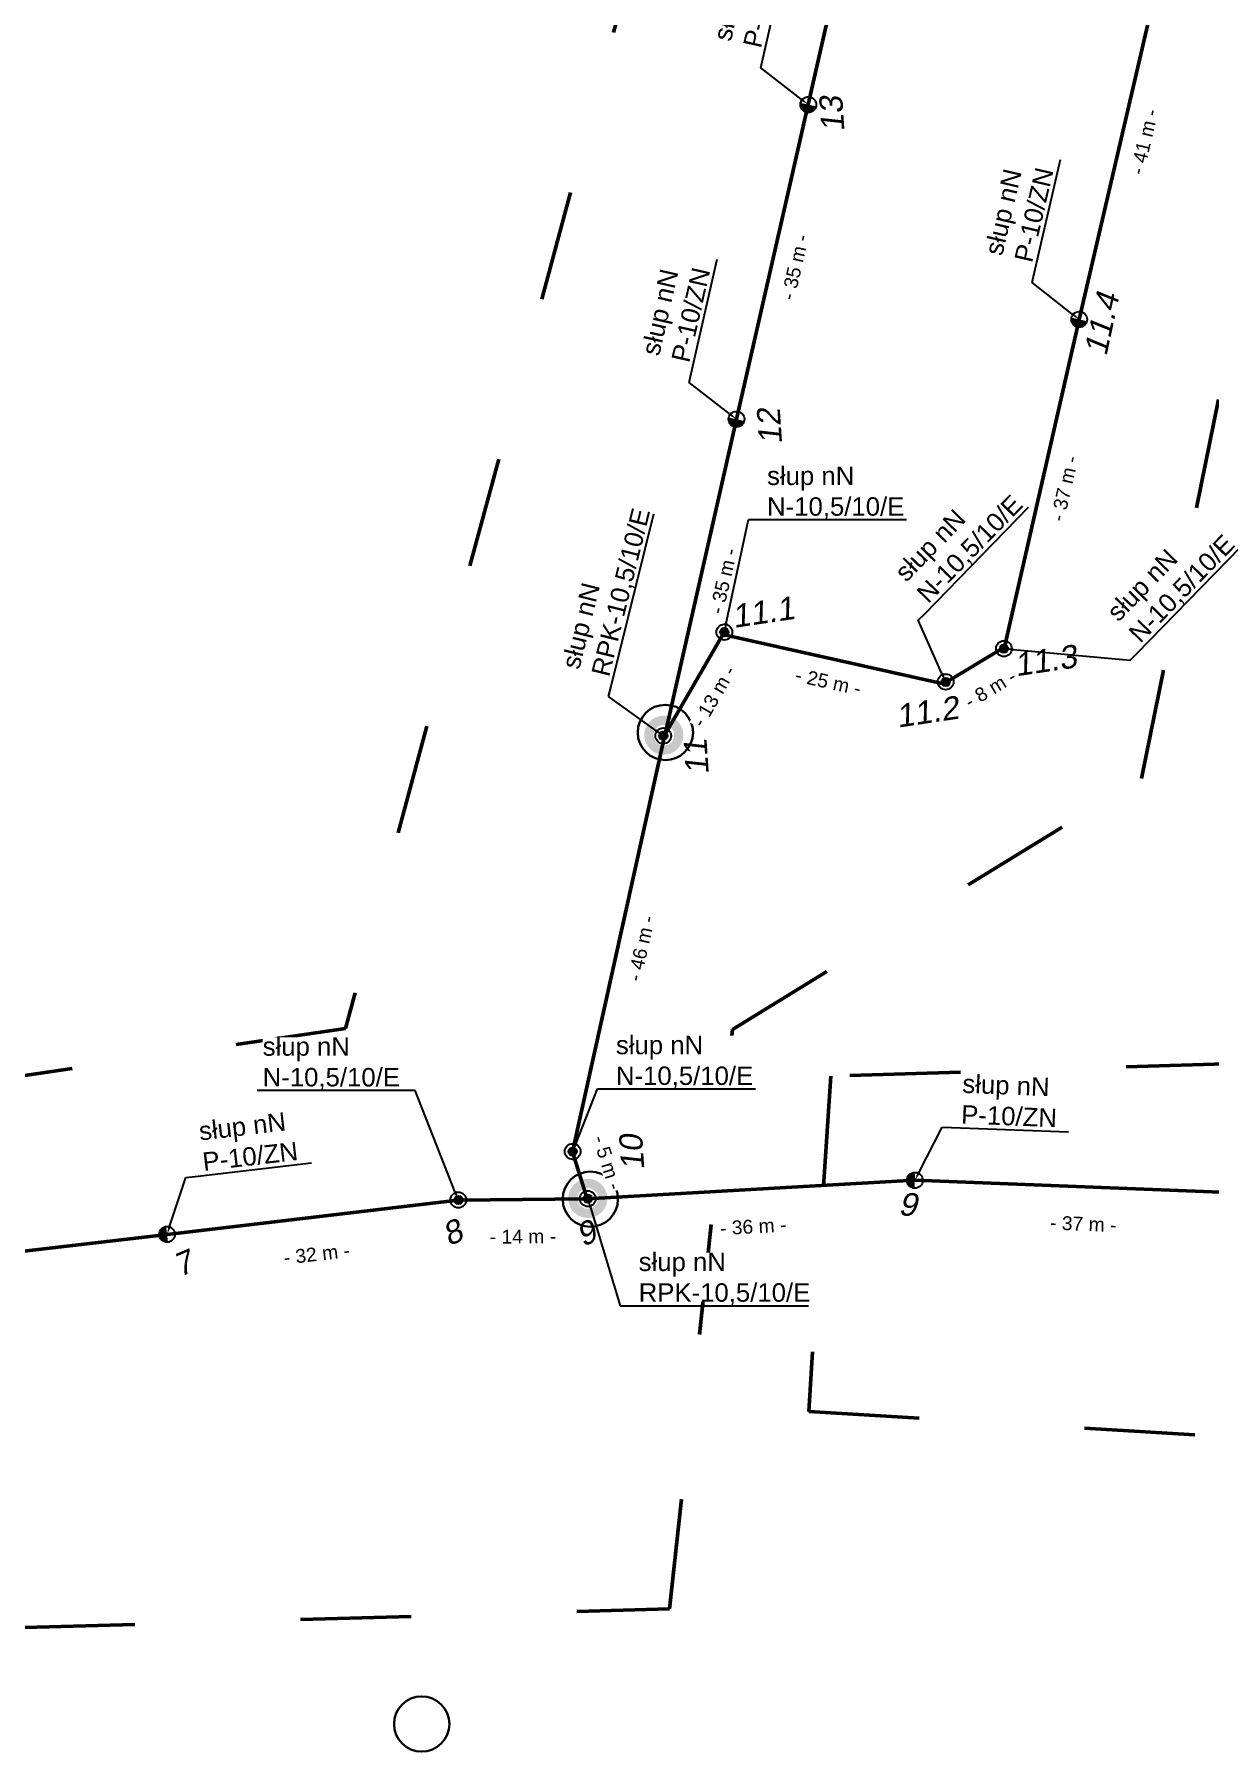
# Model space of a CAD drawing. Header units: metres. Extents: x 5772289 to 7530543, y 5762751 to 5793884.
# Drawn here: x 7526562.9 to 7526690.5, y 5787438.4 to 5787624.9 of the extents above; entities that cross this region are included whole.
import ezdxf
from ezdxf import colors
from ezdxf.entities.mleader import LeaderData, LeaderLine
from ezdxf.math import Vec2, Vec3

# ---------------------------------------------------------------- set-up
doc = ezdxf.new("R2010")
doc.units = ezdxf.units.M
doc.linetypes.add('GCAD_ISO03W100', pattern=[30, 12, -18])
for name, color, linetype, lineweight in [('!tele', 30, 'Continuous', 50), ('!trafo', 6, 'GCAD_ISO03W100', 50), ('00_Mufa', 3, 'Continuous', 30), ('_numery', 7, 'Continuous', 40)]:
    doc.layers.add(name, color=color, linetype=linetype, lineweight=lineweight)
for name, color, linetype in [('_MM mufy', 3, 'Continuous'), ('_MM opisy', 7, 'Continuous'), ('_MM slupy', 5, 'Continuous'), ('DIM', 7, 'Continuous')]:
    doc.layers.add(name, color=color, linetype=linetype)
doc.styles.get("Standard").update_dxf_attribs({"font": 'arial.ttf'})
doc.dimstyles.new('opis linie', dxfattribs={"dimtxt": 1.5, "dimasz": 0.18, "dimexe": 0.18, "dimexo": 0.0625, "dimgap": 2.5, "dimtad": 4, "dimdec": 0, "dimzin": 0, "dimdsep": 46, "dimtxsty": 'Standard', "dimcen": 0.09, "dimse1": 1, "dimse2": 1, "dimsd1": 1, "dimsd2": 1, "dimclrt": 256, "dimadec": 0, "dimazin": 0, "dimtfac": 1, "dimtdec": 0, "dimtofl": 0, "dimtmove": 0, "dimatfit": 3, "dimfxl": 1, "dimtfill": 1, "dimtolj": 1, "dimtzin": 0, "dimarcsym": 0})

# ---------------------------------------------------------------- blocks, each defined once
blk = doc.blocks.new('ZN')
at = {"layer": '_MM slupy', "transparency": 33554687}
h = blk.add_hatch(color=256, dxfattribs=at)
h.dxf.hatch_style = 1
h.paths.add_polyline_path([(0, -0.86), (0, 0.86, 1)])
at = {"layer": '_MM slupy'}
blk.add_circle((0, 0), 0.857, dxfattribs=at)
blk = doc.blocks.new('*D3331')
at = {"layer": 'DIM', "insert": (7526653.2, 5787633.66), "char_height": 1.5, "attachment_point": 5, "rotation": 77.1994, "bg_fill": 3, "box_fill_scale": 1.1, "bg_fill_color": 9, "bg_fill_true_color": 13158600, "bg_fill_transparency": 0}
blk.add_mtext('\\A1;- 35 m -', dxfattribs=at)
blk = doc.blocks.new('*D3332')
at = {"layer": 'DIM', "insert": (7526645.45, 5787599.63), "char_height": 1.5, "attachment_point": 5, "rotation": 77.1378, "bg_fill": 3, "box_fill_scale": 1.1, "bg_fill_color": 9, "bg_fill_true_color": 13158600, "bg_fill_transparency": 0}
blk.add_mtext('\\A1;- 35 m -', dxfattribs=at)
blk = doc.blocks.new('*D3333')
at = {"layer": 'DIM', "insert": (7526637.69, 5787565.55), "char_height": 1.5, "attachment_point": 5, "rotation": 77.2039, "bg_fill": 3, "box_fill_scale": 1.1, "bg_fill_color": 9, "bg_fill_true_color": 13158600, "bg_fill_transparency": 0}
blk.add_mtext('\\A1;- 35 m -', dxfattribs=at)
blk = doc.blocks.new('*D3341')
at = {"layer": 'DIM', "insert": (7526683.37, 5787613.25), "char_height": 1.5, "attachment_point": 5, "rotation": 76.9178, "bg_fill": 3, "box_fill_scale": 1.1, "bg_fill_color": 9, "bg_fill_true_color": 13158600, "bg_fill_transparency": 0}
blk.add_mtext('\\A1;- 41 m -', dxfattribs=at)
blk = doc.blocks.new('*D3342')
at = {"layer": 'DIM', "insert": (7526674.72, 5787575.59), "char_height": 1.5, "attachment_point": 5, "rotation": 77.1938, "bg_fill": 3, "box_fill_scale": 1.1, "bg_fill_color": 9, "bg_fill_true_color": 13158600, "bg_fill_transparency": 0}
blk.add_mtext('\\A1;- 37 m -', dxfattribs=at)
blk = doc.blocks.new('*D3343')
at = {"layer": 'DIM', "insert": (7526666.68, 5787553.84), "char_height": 1.5, "attachment_point": 5, "rotation": 30.8632, "bg_fill": 3, "box_fill_scale": 1.1, "bg_fill_color": 9, "bg_fill_true_color": 13158600, "bg_fill_transparency": 0}
blk.add_mtext('\\A1;- 8 m -', dxfattribs=at)
blk = doc.blocks.new('*D3344')
at = {"layer": 'DIM', "insert": (7526649.06, 5787554.6), "char_height": 1.5, "attachment_point": 5, "rotation": 347.4317, "bg_fill": 3, "box_fill_scale": 1.1, "bg_fill_color": 9, "bg_fill_true_color": 13158600, "bg_fill_transparency": 0}
blk.add_mtext('\\A1;- 25 m -', dxfattribs=at)
blk = doc.blocks.new('*D3345')
at = {"layer": 'DIM', "insert": (7526636.65, 5787553.02), "char_height": 1.5, "attachment_point": 5, "rotation": 60.0241, "bg_fill": 3, "box_fill_scale": 1.1, "bg_fill_color": 9, "bg_fill_true_color": 13158600, "bg_fill_transparency": 0}
blk.add_mtext('\\A1;- 13 m -', dxfattribs=at)
blk = doc.blocks.new('*D3346')
at = {"layer": 'DIM', "insert": (7526628.76, 5787525.65), "char_height": 1.5, "attachment_point": 5, "rotation": 77.502, "bg_fill": 3, "box_fill_scale": 1.1, "bg_fill_color": 9, "bg_fill_true_color": 13158600, "bg_fill_transparency": 0}
blk.add_mtext('\\A1;- 46 m -', dxfattribs=at)
blk = doc.blocks.new('*D3347')
at = {"layer": 'DIM', "insert": (7526625.09, 5787502.39), "char_height": 1.5, "attachment_point": 5, "rotation": 287.3666, "bg_fill": 3, "box_fill_scale": 1.1, "bg_fill_color": 9, "bg_fill_true_color": 13158600, "bg_fill_transparency": 0}
blk.add_mtext('\\A1;- 5 m -', dxfattribs=at)
blk = doc.blocks.new('*D3390')
at = {"layer": 'DIM', "insert": (7526557.49, 5787488.27), "char_height": 1.5, "attachment_point": 5, "rotation": 6.6286, "bg_fill": 3, "box_fill_scale": 1.1, "bg_fill_color": 9, "bg_fill_true_color": 13158600, "bg_fill_transparency": 0}
blk.add_mtext('\\A1;- 41 m -', dxfattribs=at)
blk = doc.blocks.new('*D3391')
at = {"layer": 'DIM', "insert": (7526593.5222, 5787492.460512), "char_height": 1.5, "attachment_point": 5, "rotation": 6.69435522, "bg_fill": 3, "box_fill_scale": 1.1, "bg_fill_color": 9, "bg_fill_true_color": 13158600, "bg_fill_transparency": 0}
blk.add_mtext('\\A1;- 32 m -', dxfattribs=at)
blk = doc.blocks.new('*D3392')
at = {"layer": 'DIM', "insert": (7526615.9, 5787494.37), "char_height": 1.5, "attachment_point": 5, "rotation": 0.5791, "bg_fill": 3, "box_fill_scale": 1.1, "bg_fill_color": 9, "bg_fill_true_color": 13158600, "bg_fill_transparency": 0}
blk.add_mtext('\\A1;- 14 m -', dxfattribs=at)
blk = doc.blocks.new('*D3393')
at = {"layer": 'DIM', "insert": (7526640.91, 5787495.45), "char_height": 1.5, "attachment_point": 5, "rotation": 3.2585, "bg_fill": 3, "box_fill_scale": 1.1, "bg_fill_color": 9, "bg_fill_true_color": 13158600, "bg_fill_transparency": 0}
blk.add_mtext('\\A1;- 36 m -', dxfattribs=at)
blk = doc.blocks.new('*D3394')
at = {"layer": 'DIM', "insert": (7526676.76, 5787495.73), "char_height": 1.5, "attachment_point": 5, "rotation": 357.7427, "bg_fill": 3, "box_fill_scale": 1.1, "bg_fill_color": 9, "bg_fill_true_color": 13158600, "bg_fill_transparency": 0}
blk.add_mtext('\\A1;- 37 m -', dxfattribs=at)
blk = doc.blocks.new('E')
at = {"layer": '_MM slupy'}
h = blk.add_hatch(color=256, dxfattribs=at)
h.dxf.hatch_style = 1
h.paths.add_polyline_path([(0.27, 0.37, 1), (-0.27, -0.37, 1)])
for radius in [0.857, 0.457]:
    blk.add_circle((0, 0), radius, dxfattribs=at)
blk = doc.blocks.new('mufa')
at = {"layer": '_MM mufy'}
h = blk.add_hatch(color=256, dxfattribs=at)
h.dxf.hatch_style = 1
h.paths.add_polyline_path([(2.15, 0.12, 1), (-2.1, -0.05, 1)])
h.paths.add_polyline_path([(-1.1, -0.01, -1), (1.15, 0.08, -1)], flags=16)
h.paths.add_polyline_path([(-0.83, 0, -1), (0.88, 0.07, -1)], flags=0)
blk = doc.blocks.new('q')
at = {"layer": '_MM slupy'}
blk.add_blockref('ZN', (0, 0), dxfattribs=at)
at = {"layer": '_MM opisy'}
ml = blk.add_multileader_mtext('Standard', dxfattribs=at)
ml.set_content('\\pxql;słup nN\\PP-10/ZN', color=256)
ml.set_leader_properties()
ml.build(insert=Vec2(0, 0))
ml.multileader.update_dxf_attribs({"has_text_frame": 1, "text_left_attachment_type": 5, "text_right_attachment_type": 5, "dogleg_length": 1, "arrow_head_size": 1})
ctx = ml.context
ctx.base_point, ctx.char_height, ctx.arrow_head_size, ctx.landing_gap_size, ctx.plane_origin = Vec3(3.75, 5.9), 2, 1, 1, Vec3(1.72, -1.42)
ctx.left_attachment, ctx.right_attachment = 5, 5
notes = []
notes.append((ctx, [(0, (1, 1, 0), (2.75, 5.9), (1, 0), 1, [(0, [(0, 0), (2.75, 5.9)], 0, [])])]))
ctx.mtext.insert, ctx.mtext.flow_direction = Vec3(4.75, 11.7), 5
ctx.mtext.has_bg_fill, ctx.mtext.bg_color, ctx.mtext.bg_scale_factor, ctx.mtext.bg_transparency, ctx.mtext.use_window_bg_color = 1, -1023410175, 1, 0, 1
for ctx, leaders in notes:
    for number, flags, end, landing, length, lines in leaders:
        leader = LeaderData()
        leader.index, (leader.has_last_leader_line, leader.has_dogleg_vector, leader.attachment_direction) = number, flags
        leader.last_leader_point, leader.dogleg_vector, leader.dogleg_length = Vec3(end), Vec3(landing), length
        for number, points, colour, breaks in lines:
            line = LeaderLine()
            line.index, line.vertices, line.color, line.breaks = number, Vec3.list(points), colors.encode_raw_color(colour), breaks
            leader.lines.append(line)
        ctx.leaders.append(leader)

msp = doc.modelspace()

# ---------------------------------------------------------------- linework, layer by layer
at = {"layer": '!trafo'}
msp.add_lwpolyline([(7526261.9, 5787443.28), (7526631.83, 5787453.92), (7526638.67, 5787516.85), (7526683.09, 5787544.1), (7526712.52, 5787689.22), (7526790.15, 5787671.5), (7527045.42, 5787657.58), (7527052.17, 5787706.52), (7526881.71, 5787698.08), (7526899.43, 5787790.06), (7526851.75, 5787785.42), (7526830.24, 5787702.72), (7526729.82, 5787721.29), (7526754.71, 5787820.44), (7526699.44, 5787822.13), (7526692.26, 5787734.79), (7526606.61, 5787749.14), (7526613.68, 5787695.06), (7526644.48, 5787694.64), (7526596.64, 5787516.96), (7526439.85, 5787493.95)], dxfattribs=at)
msp.add_lwpolyline([(7526649.33, 5787511.78), (7526646.95, 5787475.38), (7526923.01, 5787458.7), (7526946.98, 5787545.72), (7526923.57, 5787554.14), (7526905.77, 5787509.42), (7526753.71, 5787513.29), (7526777.18, 5787604.26), (7526745.8, 5787610.86), (7526723.38, 5787514.08)], close=True, dxfattribs=at)
at = {"layer": '00_Mufa'}
for centre in [(7526631.38, 5787549.1), (7526623.23, 5787498.42), (7526604.92, 5787441.43)]:
    msp.add_circle(centre, 3, dxfattribs=at)

# ---------------------------------------------------------------- next in the draw order: block references
for p, rotation in [((7526646.9, 5787617.27), 77.1993876308688), ((7526676.32, 5787593.95), 76.91778020295395), ((7526639.1, 5787583.11), 77.13775107643389), ((7526658.47, 5787500.47), 357.7427018501947), ((7526577.27, 5787494.6), 6.694355219780515)]:
    msp.add_blockref('q', p, dxfattribs=dict(rotation=rotation))

# ---------------------------------------------------------------- next in the draw order: linework, layer by layer
at = {"layer": '!tele'}
for points in [[(7526622.89, 5787498.44), (7526621.29, 5787503.55), (7526631.33, 5787548.83), (7526637.61, 5787559.73), (7526661.59, 5787554.38), (7526668.22, 5787558.35), (7526676.32, 5787593.95), (7526685.55, 5787633.68), (7526694.84, 5787673.19), (7526704.08, 5787712.96), (7526714.48, 5787757.45), (7526725.08, 5787803.04)], [(7526631.38, 5787549.1), (7526639.1, 5787583.11), (7526646.9, 5787617.27), (7526654.6, 5787651.16), (7526662.79, 5787686.45), (7526669.44, 5787715.62), (7526659.74, 5787727.45), (7526632.3, 5787730.3)], [(7526536.78, 5787489.89), (7526577.27, 5787494.6), (7526608.84, 5787498.3), (7526622.89, 5787498.44), (7526658.47, 5787500.47), (7526695.36, 5787499.02), (7526731.33, 5787497.44), (7526766.55, 5787495.88), (7526801.88, 5787494.38), (7526841.63, 5787492.56), (7526881.38, 5787490.81)]]:
    msp.add_lwpolyline(points, dxfattribs=at)

# ---------------------------------------------------------------- next in the draw order: dimensions: what is measured, and where the dimension line sits
at = {"layer": 'DIM'}
for p1, p2, picture, middle in [((7526654.6, 5787651.16), (7526646.9, 5787617.27), '*D3331', (7526653.2, 5787633.66)), ((7526685.55, 5787633.68), (7526676.32, 5787593.95), '*D3341', (7526683.37, 5787613.25)), ((7526536.78, 5787489.89), (7526577.27, 5787494.6), '*D3390', (7526557.49, 5787488.27))]:
    dim = msp.add_aligned_dim(p1=p1, p2=p2, distance=-0.75, dimstyle='opis linie', override={"dimpost": '- <> m -'}, dxfattribs=at)
    dim.commit()
    dim.dimension.update_dxf_attribs({"geometry": picture, "text_midpoint": middle})

# ---------------------------------------------------------------- next in the draw order: dimensions: what is measured, and where the dimension line sits
for p1, p2, picture, middle in [((7526646.9, 5787617.27), (7526639.1, 5787583.11), '*D3332', (7526645.45, 5787599.63)), ((7526676.32, 5787593.95), (7526668.22, 5787558.35), '*D3342', (7526674.72, 5787575.59)), ((7526577.27, 5787494.6), (7526608.84, 5787498.3), '*D3391', (7526593.52, 5787492.46))]:
    dim = msp.add_aligned_dim(p1=p1, p2=p2, distance=-0.75, dimstyle='opis linie', override={"dimpost": '- <> m -'}, dxfattribs=at)
    dim.commit()
    dim.dimension.update_dxf_attribs({"geometry": picture, "text_midpoint": middle})

# ---------------------------------------------------------------- next in the draw order: texts
at = {"layer": '_numery', "oblique": 10}
for s, rotation, p in [('13', 93.7936, (7526650.83, 5787614.37)), ('11.4', 77.9276, (7526679.27, 5787589.88)), ('7', 22.9726, (7526578.63, 5787489.93))]:
    msp.add_text(s, height=2.5, rotation=rotation, dxfattribs=at).set_placement(p)

# ---------------------------------------------------------------- next in the draw order: dimensions: what is measured, and where the dimension line sits
at = {"layer": 'DIM'}
dim = msp.add_aligned_dim(p1=(7526639.1, 5787583.11), p2=(7526631.38, 5787549.1), distance=-0.75, dimstyle='opis linie', override={"dimpost": '- <> m -'}, dxfattribs=at)
dim.commit()
dim.dimension.update_dxf_attribs({"geometry": '*D3333', "text_midpoint": (7526637.69, 5787565.55)})
dim = msp.add_linear_dim(base=(7526661.5, 5787554.55), p1=(7526668.22, 5787558.35), p2=(7526661.59, 5787554.38), angle=210.8632, dimstyle='opis linie', override={"dimpost": '- <> m -'}, dxfattribs=at)
dim.commit()
dim.dimension.update_dxf_attribs({"geometry": '*D3343', "text_midpoint": (7526665, 5787556.64), "dimtype": 161})

# ---------------------------------------------------------------- next in the draw order: texts
at = {"layer": '_numery', "oblique": 10}
msp.add_text('12', height=2.5, rotation=93.7936, dxfattribs=at).set_placement((7526644.06, 5787580.44))

# ---------------------------------------------------------------- next in the draw order: dimensions: what is measured, and where the dimension line sits
at = {"layer": 'DIM'}
dim = msp.add_aligned_dim(p1=(7526661.59, 5787554.38), p2=(7526637.61, 5787559.73), distance=-0.75, dimstyle='opis linie', override={"dimpost": '- <> m -'}, dxfattribs=at)
dim.commit()
dim.dimension.update_dxf_attribs({"geometry": '*D3344', "text_midpoint": (7526649.06, 5787554.6)})

# ---------------------------------------------------------------- next in the draw order: texts
at = {"layer": '_numery', "oblique": 10}
msp.add_text('11.2', height=2.5, rotation=8.429, dxfattribs=at).set_placement((7526656.63, 5787549.62))

# ---------------------------------------------------------------- next in the draw order: dimensions: what is measured, and where the dimension line sits
at = {"layer": 'DIM'}
dim = msp.add_aligned_dim(p1=(7526637.61, 5787559.73), p2=(7526631.33, 5787548.83), distance=-0.75, dimstyle='opis linie', override={"dimpost": '- <> m -'}, dxfattribs=at)
dim.commit()
dim.dimension.update_dxf_attribs({"geometry": '*D3345', "text_midpoint": (7526636.65, 5787553.02)})

# ---------------------------------------------------------------- next in the draw order: leaders
at = {"layer": '_MM opisy'}
ml = msp.add_multileader_mtext('Standard', dxfattribs=at)
ml.set_content('\\pxql;słup nN\\PN-10,5/10/E', color=256)
ml.set_leader_properties()
ml.build(insert=Vec2(0, 0))
ml.multileader.update_dxf_attribs({"has_text_frame": 1, "text_left_attachment_type": 5, "text_right_attachment_type": 5, "dogleg_length": 1, "arrow_head_size": 1})
ctx = ml.context
ctx.base_point, ctx.char_height, ctx.arrow_head_size, ctx.landing_gap_size, ctx.plane_origin, ctx.plane_x_axis, ctx.plane_y_axis = Vec3(7526659.54, 5787562), 2, 1, 1, Vec3(7526664.03, 5787554.83), Vec3(0.6981, 0.716), Vec3(-0.716, 0.6981)
ctx.left_attachment, ctx.right_attachment = 5, 5
notes = []
notes.append((ctx, [(0, (1, 1, 0), (7526658.84, 5787561.28), (0.6981, 0.716), 1, [(0, [(7526661.82, 5787554.59)], 0, [])])]))
ctx.mtext.insert, ctx.mtext.text_direction, ctx.mtext.flow_direction = Vec3(7526656.1, 5787566.74), Vec3(0.6981, 0.716), 5
ctx.mtext.has_bg_fill, ctx.mtext.bg_color, ctx.mtext.bg_scale_factor, ctx.mtext.bg_transparency, ctx.mtext.use_window_bg_color = 1, -1023410175, 1, 0, 1
for ctx, leaders in notes:
    for number, flags, end, landing, length, lines in leaders:
        leader = LeaderData()
        leader.index, (leader.has_last_leader_line, leader.has_dogleg_vector, leader.attachment_direction) = number, flags
        leader.last_leader_point, leader.dogleg_vector, leader.dogleg_length = Vec3(end), Vec3(landing), length
        for number, points, colour, breaks in lines:
            line = LeaderLine()
            line.index, line.vertices, line.color, line.breaks = number, Vec3.list(points), colors.encode_raw_color(colour), breaks
            leader.lines.append(line)
        ctx.leaders.append(leader)

# ---------------------------------------------------------------- next in the draw order: block references
at = {"rotation": 45.72522430480175}
msp.add_blockref('E', (7526661.82, 5787554.59), dxfattribs=at)

# ---------------------------------------------------------------- next in the draw order: dimensions: what is measured, and where the dimension line sits
at = {"layer": 'DIM'}
dim = msp.add_aligned_dim(p1=(7526631.33, 5787548.83), p2=(7526621.29, 5787503.55), distance=-0.75, dimstyle='opis linie', override={"dimpost": '- <> m -'}, dxfattribs=at)
dim.commit()
dim.dimension.update_dxf_attribs({"geometry": '*D3346', "text_midpoint": (7526628.76, 5787525.65)})

# ---------------------------------------------------------------- next in the draw order: leaders
at = {"layer": '_MM opisy'}
ml = msp.add_multileader_mtext('Standard', dxfattribs=at)
ml.set_content('\\pxql;słup nN\\PN-10,5/10/E', color=256)
ml.set_leader_properties()
ml.build(insert=Vec2(0, 0))
ml.multileader.update_dxf_attribs({"has_text_frame": 1, "text_left_attachment_type": 5, "text_right_attachment_type": 5, "dogleg_length": 1, "arrow_head_size": 1})
ctx = ml.context
ctx.base_point, ctx.char_height, ctx.arrow_head_size, ctx.landing_gap_size, ctx.plane_origin = Vec3(7526641.42, 5787572.21), 2, 1, 1, Vec3(7526639.5, 5787558.57)
ctx.left_attachment, ctx.right_attachment = 5, 5
notes = []
notes.append((ctx, [(0, (1, 1, 0), (7526640.42, 5787572.21), (1, 0), 1, [(0, [(7526637.78, 5787559.99)], 0, [])])]))
ctx.mtext.insert, ctx.mtext.flow_direction = Vec3(7526642.42, 5787577.97), 5
ctx.mtext.has_bg_fill, ctx.mtext.bg_color, ctx.mtext.bg_scale_factor, ctx.mtext.bg_transparency, ctx.mtext.use_window_bg_color = 1, -1023410175, 1, 0, 1
ml = msp.add_multileader_mtext('Standard', dxfattribs=at)
ml.set_content('\\pxql;słup nN\\PN-10,5/10/E', color=256)
ml.set_leader_properties()
ml.build(insert=Vec2(0, 0))
ml.multileader.update_dxf_attribs({"has_text_frame": 1, "text_left_attachment_type": 5, "text_right_attachment_type": 5, "dogleg_length": 1, "arrow_head_size": 1})
ctx = ml.context
ctx.base_point, ctx.char_height, ctx.arrow_head_size, ctx.landing_gap_size, ctx.plane_origin, ctx.plane_x_axis, ctx.plane_y_axis = Vec3(7526682.56, 5787557.68), 2, 1, 1, Vec3(7526670.36, 5787558.44), Vec3(0.6981, 0.716), Vec3(-0.716, 0.6981)
ctx.left_attachment, ctx.right_attachment = 5, 5
notes.append((ctx, [(0, (1, 1, 0), (7526681.86, 5787556.96), (0.6981, 0.716), 1, [(0, [(7526668.14, 5787558.2)], 0, [])])]))
ctx.mtext.insert, ctx.mtext.text_direction, ctx.mtext.flow_direction = Vec3(7526679.13, 5787562.42), Vec3(0.6981, 0.716), 5
ctx.mtext.has_bg_fill, ctx.mtext.bg_color, ctx.mtext.bg_scale_factor, ctx.mtext.bg_transparency, ctx.mtext.use_window_bg_color = 1, -1023410175, 1, 0, 1
for ctx, leaders in notes:
    for number, flags, end, landing, length, lines in leaders:
        leader = LeaderData()
        leader.index, (leader.has_last_leader_line, leader.has_dogleg_vector, leader.attachment_direction) = number, flags
        leader.last_leader_point, leader.dogleg_vector, leader.dogleg_length = Vec3(end), Vec3(landing), length
        for number, points, colour, breaks in lines:
            line = LeaderLine()
            line.index, line.vertices, line.color, line.breaks = number, Vec3.list(points), colors.encode_raw_color(colour), breaks
            leader.lines.append(line)
        ctx.leaders.append(leader)

# ---------------------------------------------------------------- next in the draw order: block references
msp.add_blockref('E', (7526637.78, 5787559.99))
at = {"rotation": 45.72522430480175}
msp.add_blockref('E', (7526668.14, 5787558.2), dxfattribs=at)

# ---------------------------------------------------------------- next in the draw order: texts
at = {"layer": '_numery', "oblique": 10}
for s, p in [('11.1', (7526638.81, 5787560.45)), ('11.3', (7526669.46, 5787555.19))]:
    msp.add_text(s, height=2.5, rotation=8.429, dxfattribs=at).set_placement(p)

# ---------------------------------------------------------------- next in the draw order: dimensions: what is measured, and where the dimension line sits
at = {"layer": 'DIM'}
dim = msp.add_linear_dim(base=(7526629.13, 5787500.4), p1=(7526621.29, 5787503.55), p2=(7526622.89, 5787498.44), angle=287.3666, dimstyle='opis linie', override={"dimpost": '- <> m -'}, dxfattribs=at)
dim.commit()
dim.dimension.update_dxf_attribs({"geometry": '*D3347', "text_midpoint": (7526628.21, 5787503.37), "dimtype": 161})

# ---------------------------------------------------------------- next in the draw order: leaders
at = {"layer": '_MM opisy'}
ml = msp.add_multileader_mtext('Standard', dxfattribs=at)
ml.set_content('\\pxql;słup nN\\PRPK-10,5/10/E', color=256)
ml.set_leader_properties()
ml.build(insert=Vec2(0, 0))
ml.multileader.update_dxf_attribs({"has_text_frame": 1, "text_left_attachment_type": 5, "text_right_attachment_type": 5, "dogleg_length": 1, "arrow_head_size": 1})
ctx = ml.context
ctx.base_point, ctx.char_height, ctx.arrow_head_size, ctx.landing_gap_size, ctx.plane_origin, ctx.plane_x_axis, ctx.plane_y_axis = Vec3(7526625.44, 5787553.98), 2, 1, 1, Vec3(7526632.94, 5787550.07), Vec3(0.24044, 0.970664), Vec3(-0.970664, 0.24044)
ctx.left_attachment, ctx.right_attachment = 5, 5
notes = []
notes.append((ctx, [(0, (1, 1, 0), (7526625.2, 5787553.01), (0.24044, 0.970664), 1, [(0, [(7526631.15, 5787548.74)], 0, [])])]))
ctx.mtext.insert, ctx.mtext.text_direction, ctx.mtext.flow_direction = Vec3(7526620.08, 5787556.33), Vec3(0.24044, 0.970664), 5
ctx.mtext.has_bg_fill, ctx.mtext.bg_color, ctx.mtext.bg_scale_factor, ctx.mtext.bg_transparency, ctx.mtext.use_window_bg_color = 1, -1023410175, 1, 0, 1
for ctx, leaders in notes:
    for number, flags, end, landing, length, lines in leaders:
        leader = LeaderData()
        leader.index, (leader.has_last_leader_line, leader.has_dogleg_vector, leader.attachment_direction) = number, flags
        leader.last_leader_point, leader.dogleg_vector, leader.dogleg_length = Vec3(end), Vec3(landing), length
        for number, points, colour, breaks in lines:
            line = LeaderLine()
            line.index, line.vertices, line.color, line.breaks = number, Vec3.list(points), colors.encode_raw_color(colour), breaks
            leader.lines.append(line)
        ctx.leaders.append(leader)

# ---------------------------------------------------------------- next in the draw order: block references
at = {"color": 5, "lineweight": 70}
msp.add_blockref('mufa', (7526631.19, 5787548.77), dxfattribs=at)
at = {"rotation": 76.08750532414325}
msp.add_blockref('E', (7526631.15, 5787548.74), dxfattribs=at)

# ---------------------------------------------------------------- next in the draw order: texts
at = {"layer": '_numery', "oblique": 10}
msp.add_text('11', height=2.5, rotation=93.7936, dxfattribs=at).set_placement((7526636.1, 5787544.58))

# ---------------------------------------------------------------- next in the draw order: dimensions: what is measured, and where the dimension line sits
at = {"layer": 'DIM'}
dim = msp.add_aligned_dim(p1=(7526608.84, 5787498.3), p2=(7526622.89, 5787498.44), distance=-0.75, dimstyle='opis linie', override={"dimpost": '- <> m -'}, dxfattribs=at)
dim.commit()
dim.dimension.update_dxf_attribs({"geometry": '*D3392', "text_midpoint": (7526615.9, 5787494.37)})

# ---------------------------------------------------------------- next in the draw order: leaders
at = {"layer": '_MM opisy'}
ml = msp.add_multileader_mtext('Standard', dxfattribs=at)
ml.set_content('\\pxql;słup nN\\PN-10,5/10/E', color=256)
ml.set_leader_properties()
ml.build(insert=Vec2(0, 0))
ml.multileader.update_dxf_attribs({"has_text_frame": 1, "text_left_attachment_type": 5, "text_right_attachment_type": 5, "dogleg_length": 1, "arrow_head_size": 1})
ctx = ml.context
ctx.base_point, ctx.char_height, ctx.arrow_head_size, ctx.landing_gap_size, ctx.plane_origin = Vec3(7526625.01, 5787510.39), 2, 1, 1, Vec3(7526623.02, 5787502.17)
ctx.left_attachment, ctx.right_attachment = 5, 5
notes = []
notes.append((ctx, [(0, (1, 1, 0), (7526624.01, 5787510.39), (1, 0), 1, [(0, [(7526621.31, 5787503.59)], 0, [])])]))
ctx.mtext.insert, ctx.mtext.flow_direction = Vec3(7526626.01, 5787516.16), 5
ctx.mtext.has_bg_fill, ctx.mtext.bg_color, ctx.mtext.bg_scale_factor, ctx.mtext.bg_transparency, ctx.mtext.use_window_bg_color = 1, -1023410175, 1, 0, 1
for ctx, leaders in notes:
    for number, flags, end, landing, length, lines in leaders:
        leader = LeaderData()
        leader.index, (leader.has_last_leader_line, leader.has_dogleg_vector, leader.attachment_direction) = number, flags
        leader.last_leader_point, leader.dogleg_vector, leader.dogleg_length = Vec3(end), Vec3(landing), length
        for number, points, colour, breaks in lines:
            line = LeaderLine()
            line.index, line.vertices, line.color, line.breaks = number, Vec3.list(points), colors.encode_raw_color(colour), breaks
            leader.lines.append(line)
        ctx.leaders.append(leader)

# ---------------------------------------------------------------- next in the draw order: block references
msp.add_blockref('E', (7526621.31, 5787503.59))

# ---------------------------------------------------------------- next in the draw order: texts
at = {"layer": '_numery', "oblique": 10}
for s, rotation, p in [('10', 93.7936, (7526629.1, 5787501.62)), ('8', 22.9726, (7526607.85, 5787493.3))]:
    msp.add_text(s, height=2.5, rotation=rotation, dxfattribs=at).set_placement(p)

# ---------------------------------------------------------------- next in the draw order: dimensions: what is measured, and where the dimension line sits
at = {"layer": 'DIM'}
dim = msp.add_aligned_dim(p1=(7526622.89, 5787498.44), p2=(7526658.47, 5787500.47), distance=-0.75, dimstyle='opis linie', override={"dimpost": '- <> m -'}, dxfattribs=at)
dim.commit()
dim.dimension.update_dxf_attribs({"geometry": '*D3393', "text_midpoint": (7526640.91, 5787495.45)})

# ---------------------------------------------------------------- next in the draw order: leaders
at = {"layer": '_MM opisy'}
ml = msp.add_multileader_mtext('Standard', dxfattribs=at)
ml.set_content('\\pxql;słup nN\\PN-10,5/10/E', color=256)
ml.set_leader_properties()
ml.build(insert=Vec2(0, 0))
ml.multileader.update_dxf_attribs({"has_text_frame": 1, "text_left_attachment_type": 5, "text_right_attachment_type": 5, "dogleg_length": 1, "arrow_head_size": 1})
ctx = ml.context
ctx.base_point, ctx.char_height, ctx.arrow_head_size, ctx.landing_gap_size, ctx.plane_origin = Vec3(7526586.65, 5787510.23), 2, 1, 1, Vec3(7526610.62, 5787496.91)
ctx.left_attachment, ctx.right_attachment = 5, 5
notes = []
notes.append((ctx, [(0, (1, 1, 0), (7526604.2, 5787510.23), (-1, 0), 1, [(0, [(7526608.9, 5787498.33)], 0, [])])]))
ctx.mtext.insert, ctx.mtext.flow_direction = Vec3(7526587.65, 5787516), 5
ctx.mtext.has_bg_fill, ctx.mtext.bg_color, ctx.mtext.bg_scale_factor, ctx.mtext.bg_transparency, ctx.mtext.use_window_bg_color = 1, -1023410175, 1, 0, 1
for ctx, leaders in notes:
    for number, flags, end, landing, length, lines in leaders:
        leader = LeaderData()
        leader.index, (leader.has_last_leader_line, leader.has_dogleg_vector, leader.attachment_direction) = number, flags
        leader.last_leader_point, leader.dogleg_vector, leader.dogleg_length = Vec3(end), Vec3(landing), length
        for number, points, colour, breaks in lines:
            line = LeaderLine()
            line.index, line.vertices, line.color, line.breaks = number, Vec3.list(points), colors.encode_raw_color(colour), breaks
            leader.lines.append(line)
        ctx.leaders.append(leader)

# ---------------------------------------------------------------- next in the draw order: block references
msp.add_blockref('E', (7526608.9, 5787498.33))

# ---------------------------------------------------------------- next in the draw order: dimensions: what is measured, and where the dimension line sits
at = {"layer": 'DIM'}
dim = msp.add_aligned_dim(p1=(7526658.47, 5787500.47), p2=(7526695.36, 5787499.02), distance=-0.75, dimstyle='opis linie', override={"dimpost": '- <> m -'}, dxfattribs=at)
dim.commit()
dim.dimension.update_dxf_attribs({"geometry": '*D3394', "text_midpoint": (7526676.76, 5787495.73)})

# ---------------------------------------------------------------- next in the draw order: leaders
at = {"layer": '_MM opisy'}
ml = msp.add_multileader_mtext('Standard', dxfattribs=at)
ml.set_content('\\pxql;słup nN\\PRPK-10,5/10/E', color=256)
ml.set_leader_properties()
ml.build(insert=Vec2(0, 0))
ml.multileader.update_dxf_attribs({"has_text_frame": 1, "text_left_attachment_type": 5, "text_right_attachment_type": 5, "dogleg_length": 1, "arrow_head_size": 1})
ctx = ml.context
ctx.base_point, ctx.char_height, ctx.arrow_head_size, ctx.landing_gap_size, ctx.plane_origin = Vec3(7526627.48, 5787486.85), 2, 1, 1, Vec3(7526624.67, 5787497.06)
ctx.left_attachment, ctx.right_attachment = 5, 5
notes = []
notes.append((ctx, [(0, (1, 1, 0), (7526626.48, 5787486.85), (1, 0), 1, [(0, [(7526622.95, 5787498.48)], 0, [])])]))
ctx.mtext.insert, ctx.mtext.flow_direction = Vec3(7526628.48, 5787492.62), 5
ctx.mtext.has_bg_fill, ctx.mtext.bg_color, ctx.mtext.bg_scale_factor, ctx.mtext.bg_transparency, ctx.mtext.use_window_bg_color = 1, -1023410175, 1, 0, 1
for ctx, leaders in notes:
    for number, flags, end, landing, length, lines in leaders:
        leader = LeaderData()
        leader.index, (leader.has_last_leader_line, leader.has_dogleg_vector, leader.attachment_direction) = number, flags
        leader.last_leader_point, leader.dogleg_vector, leader.dogleg_length = Vec3(end), Vec3(landing), length
        for number, points, colour, breaks in lines:
            line = LeaderLine()
            line.index, line.vertices, line.color, line.breaks = number, Vec3.list(points), colors.encode_raw_color(colour), breaks
            leader.lines.append(line)
        ctx.leaders.append(leader)

# ---------------------------------------------------------------- next in the draw order: block references
at = {"color": 5, "lineweight": 70}
msp.add_blockref('mufa', (7526622.93, 5787498.47), dxfattribs=at)
msp.add_blockref('E', (7526622.95, 5787498.48))

# ---------------------------------------------------------------- next in the draw order: texts
at = {"layer": '_numery', "oblique": 10}
for rotation, p in [(353.2277, (7526656.62, 5787496.74)), (22.9726, (7526622.39, 5787493.23))]:
    msp.add_text('9', height=2.5, rotation=rotation, dxfattribs=at).set_placement(p)

doc.saveas('drawing.dxf')
